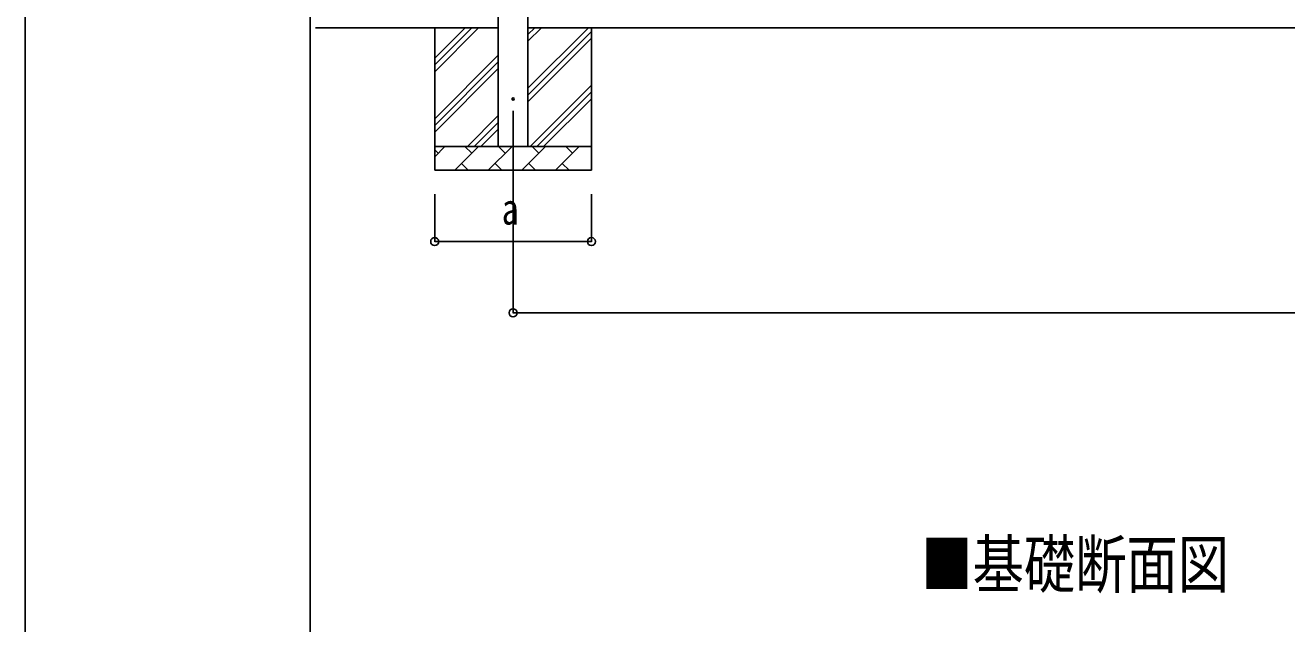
# Model space of a CAD drawing. Units: millimetres, scale not verified. Extents: x -16820 to 16820, y -11880 to 11880.
# Drawn here: x -16820 to -11508, y -5492 to -2973 of the extents above; entities that cross this region are included whole.
import ezdxf
from ezdxf.enums import TextEntityAlignment as Align

# ---------------------------------------------------------------- set-up
doc = ezdxf.new("R2010")
doc.units = ezdxf.units.MM
doc.header["$LTSCALE"] = 50
for name, color, linetype in [('0-2_USER1', 3, 'Continuous'), ('0-4_YKK_12', 2, 'Continuous'), ('0-5_YKK_13', 4, 'Continuous'), ('0-6_YKK_A1', 4, 'Continuous'), ('0-7_YKK_D', 6, 'Continuous'), ('0-8_YKK_ZWAK', 7, 'Continuous')]:
    doc.layers.add(name, color=color, linetype=linetype)
doc.styles.add('ＭＳ ゴシック', font='')
doc.styles.get('ＭＳ ゴシック').set_extended_font_data('MS Gothic')

msp = doc.modelspace()

# ---------------------------------------------------------------- linework, layer by layer
at = {"layer": '0-4_YKK_12'}
msp.add_line((-14765.7, -3333.48), (-14765.7, -3833.48), dxfattribs=at)
at = {"layer": '0-5_YKK_13'}
msp.add_circle((-14765.7, -3283.48), 4.5, dxfattribs=at)
at = {"layer": '0-6_YKK_A1'}
for p, q in [((-14828.2, -3483.48), (-14828.2, -511.02)), ((-14703.2, -862.35), (-14703.2, -3483.48)), ((-14828.2, -2983.48), (-15598.2, -2983.48)), ((-15095.7, -2983.48), (-15095.7, -3583.48)), ((-15095.7, -3168.53), (-14910.65, -2983.48)), ((-15095.7, -3140.24), (-14938.93, -2983.48)), ((-15095.7, -3111.96), (-14967.21, -2983.48)), ((-14703.2, -3238.58), (-14448.1, -2983.48)), ((-14703.2, -3040.59), (-14646.09, -2983.48)), ((-14703.2, -3012.3), (-14674.37, -2983.48)), ((-7155.2, -2983.48), (-14703.2, -2983.48)), ((-14703.2, -3266.86), (-14435.7, -2999.36)), ((-14703.2, -3295.15), (-14435.7, -3027.65)), ((-14435.7, -2983.48), (-14435.7, -3583.48)), ((-15095.7, -3366.52), (-14828.2, -3099.02)), ((-15095.7, -3394.8), (-14828.2, -3127.3)), ((-15095.7, -3423.09), (-14828.2, -3155.59)), ((-14693.54, -3483.48), (-14435.7, -3225.64)), ((-14665.25, -3483.48), (-14435.7, -3253.92)), ((-14636.97, -3483.48), (-14435.7, -3282.2)), ((-14958.1, -3483.48), (-14828.2, -3353.58)), ((-14929.81, -3483.48), (-14828.2, -3381.86)), ((-14901.53, -3483.48), (-14828.2, -3410.15)), ((-15095.7, -3483.48), (-14435.7, -3483.48)), ((-15095.7, -3526.37), (-15052.8, -3483.48)), ((-15081.36, -3512.03), (-15095.7, -3497.69)), ((-15011.38, -3583.48), (-14911.38, -3483.48)), ((-14939.93, -3512.03), (-14968.49, -3483.48)), ((-14869.96, -3583.48), (-14769.96, -3483.48)), ((-14798.51, -3512.03), (-14827.07, -3483.48)), ((-14728.54, -3583.48), (-14628.54, -3483.48)), ((-14657.09, -3512.03), (-14685.65, -3483.48)), ((-14587.12, -3583.48), (-14487.12, -3483.48)), ((-14515.67, -3512.03), (-14544.22, -3483.48)), ((-14438.98, -3483.48), (-14435.7, -3480.19)), ((-14982.83, -3554.92), (-14954.27, -3583.48)), ((-14841.41, -3554.92), (-14812.85, -3583.48)), ((-14699.98, -3554.92), (-14671.43, -3583.48)), ((-14558.56, -3554.92), (-14530.01, -3583.48)), ((-14435.7, -3583.48), (-15095.7, -3583.48))]:
    msp.add_line(p, q, dxfattribs=at)
at = {"layer": '0-7_YKK_D'}
for p, q in [((-15095.7, -3683.48), (-15095.7, -3884.48)), ((-14765.7, -3683.48), (-14765.7, -4184.48)), ((-14435.7, -3683.48), (-14435.7, -3884.48)), ((-14435.7, -3883.48), (-15095.7, -3883.48)), ((-14765.7, -4183.48), (-7092.7, -4183.48))]:
    msp.add_line(p, q, dxfattribs=at)
for centre in [(-15095.7, -3883.48), (-14435.7, -3883.48), (-14765.7, -4183.48)]:
    msp.add_circle(centre, 17, dxfattribs=at)
at = {"layer": '0-8_YKK_ZWAK'}
msp.add_line((-15619.92, -10100), (-15619.92, 11100), dxfattribs=at)
msp.add_line((-15619.92, -10100), (-15619.92, 11100), dxfattribs=at)
msp.add_lwpolyline([(-16820, -11880), (16820, -11880), (16820, 11880), (-16820, 11880)], close=True, dxfattribs=at)
msp.add_lwpolyline([(-16820, -11880), (16820, -11880), (16820, 11880), (-16820, 11880)], close=True, dxfattribs=at)

# ---------------------------------------------------------------- texts
at = {"layer": '0-2_USER1', "style": 'ＭＳ ゴシック', "width": 0.8}
msp.add_text('■基礎断面図', height=197.9, dxfattribs=at).set_placement((-13046.69, -5399.91), align=Align.BOTTOM_LEFT)
at = {"layer": '0-7_YKK_D', "style": 'ＭＳ ゴシック', "width": 0.8}
msp.add_text('a', height=132, dxfattribs=at).set_placement((-14813.7, -3851.48), align=Align.BOTTOM_LEFT)

doc.saveas('drawing.dxf')
